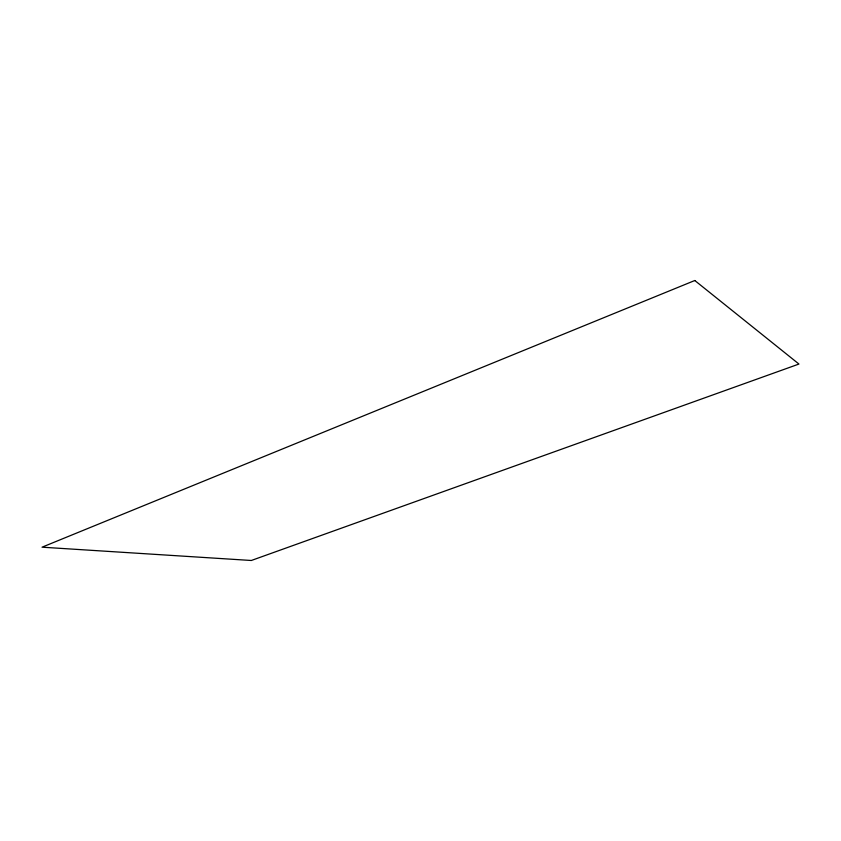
<?xml version="1.0" encoding="UTF-8"?>
<svg xmlns="http://www.w3.org/2000/svg" width="841" height="841" viewBox="0 0 841 841"><rect width="100%" height="100%" fill="white"/><g stroke="black" fill="none" stroke-linecap="round" stroke-linejoin="round"><path stroke-width="1.26" d="M694.792 280.516L42.05 547.186L251.322 560.484L798.95 364.048L694.792 280.516"/></g></svg>
